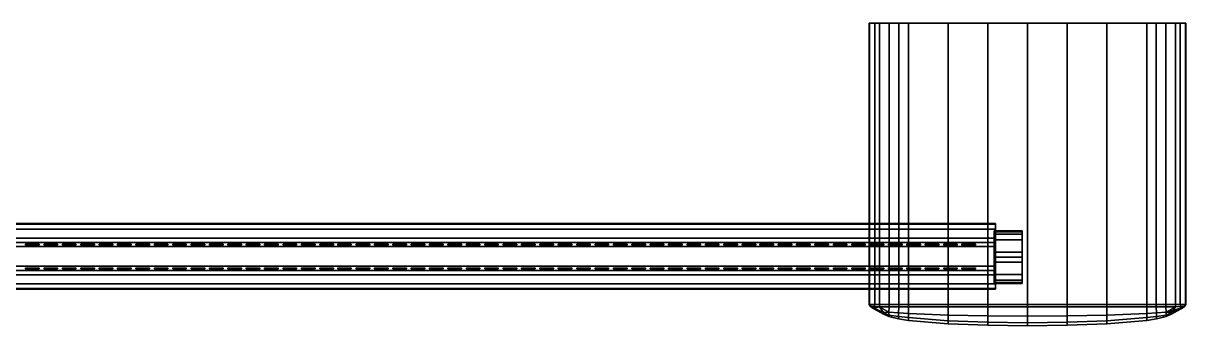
# Model space of a CAD drawing. Extents: x -134 to 134, y -35 to 0.
# Drawn here: x 0.4 to 134.3, y -34.9 to 0 of the extents above; entities that cross this region are included whole.
import ezdxf

# ---------------------------------------------------------------- set-up
doc = ezdxf.new("R2010")
doc.units = 0
for name, color, linetype in [('COSTURA', 240, 'CONTINUOUS'), ('COURO', 100, 'CONTINUOUS'), ('METAL', 160, 'CONTINUOUS')]:
    doc.layers.add(name, color=color, linetype=linetype)

msp = doc.modelspace()

# ---------------------------------------------------------------- linework, layer by layer
at = {"layer": 'COSTURA'}
for points in [[(2.22, -25.54, 10.81), (2.22, -25.44, 10.24), (0.65, -25.44, 10.24), (0.65, -25.54, 10.81)], [(4.34, -25.54, 10.81), (4.34, -25.44, 10.24), (2.77, -25.44, 10.24), (2.77, -25.54, 10.81)], [(6.45, -25.54, 10.81), (6.45, -25.44, 10.24), (4.89, -25.44, 10.24), (4.89, -25.54, 10.81)], [(8.57, -25.54, 10.81), (8.57, -25.44, 10.24), (7.01, -25.44, 10.24), (7.01, -25.54, 10.81)], [(10.69, -25.54, 10.81), (10.69, -25.44, 10.24), (9.13, -25.44, 10.24), (9.13, -25.54, 10.81)], [(12.81, -25.54, 10.81), (12.81, -25.44, 10.24), (11.24, -25.44, 10.24), (11.24, -25.54, 10.81)], [(14.93, -25.54, 10.81), (14.93, -25.44, 10.24), (13.36, -25.44, 10.24), (13.36, -25.54, 10.81)], [(17.04, -25.54, 10.81), (17.04, -25.44, 10.24), (15.48, -25.44, 10.24), (15.48, -25.54, 10.81)], [(19.16, -25.54, 10.81), (19.16, -25.44, 10.24), (17.6, -25.44, 10.24), (17.6, -25.54, 10.81)], [(21.28, -25.54, 10.81), (21.28, -25.44, 10.24), (19.72, -25.44, 10.24), (19.72, -25.54, 10.81)], [(23.4, -25.54, 10.81), (23.4, -25.44, 10.24), (21.83, -25.44, 10.24), (21.83, -25.54, 10.81)], [(25.52, -25.54, 10.81), (25.52, -25.44, 10.24), (23.95, -25.44, 10.24), (23.95, -25.54, 10.81)], [(27.63, -25.54, 10.81), (27.63, -25.44, 10.24), (26.07, -25.44, 10.24), (26.07, -25.54, 10.81)], [(29.75, -25.54, 10.81), (29.75, -25.44, 10.24), (28.19, -25.44, 10.24), (28.19, -25.54, 10.81)], [(31.87, -25.54, 10.81), (31.87, -25.44, 10.24), (30.31, -25.44, 10.24), (30.31, -25.54, 10.81)], [(33.99, -25.54, 10.81), (33.99, -25.44, 10.24), (32.42, -25.44, 10.24), (32.42, -25.54, 10.81)], [(36.11, -25.54, 10.81), (36.11, -25.44, 10.24), (34.54, -25.44, 10.24), (34.54, -25.54, 10.81)], [(38.17, -25.54, 10.81), (38.17, -25.44, 10.24), (36.61, -25.44, 10.24), (36.61, -25.54, 10.81)], [(40.29, -25.54, 10.81), (40.29, -25.44, 10.24), (38.72, -25.44, 10.24), (38.72, -25.54, 10.81)], [(42.4, -25.54, 10.81), (42.4, -25.44, 10.24), (40.84, -25.44, 10.24), (40.84, -25.54, 10.81)], [(44.52, -25.54, 10.81), (44.52, -25.44, 10.24), (42.96, -25.44, 10.24), (42.96, -25.54, 10.81)], [(46.64, -25.54, 10.81), (46.64, -25.44, 10.24), (45.08, -25.44, 10.24), (45.08, -25.54, 10.81)], [(48.76, -25.54, 10.81), (48.76, -25.44, 10.24), (47.2, -25.44, 10.24), (47.2, -25.54, 10.81)], [(50.88, -25.54, 10.81), (50.88, -25.44, 10.24), (49.31, -25.44, 10.24), (49.31, -25.54, 10.81)], [(52.99, -25.54, 10.81), (52.99, -25.44, 10.24), (51.43, -25.44, 10.24), (51.43, -25.54, 10.81)], [(55.11, -25.54, 10.81), (55.11, -25.44, 10.24), (53.55, -25.44, 10.24), (53.55, -25.54, 10.81)], [(57.23, -25.54, 10.81), (57.23, -25.44, 10.24), (55.67, -25.44, 10.24), (55.67, -25.54, 10.81)], [(59.35, -25.54, 10.81), (59.35, -25.44, 10.24), (57.79, -25.44, 10.24), (57.79, -25.54, 10.81)], [(61.47, -25.54, 10.81), (61.47, -25.44, 10.24), (59.9, -25.44, 10.24), (59.9, -25.54, 10.81)], [(63.59, -25.54, 10.81), (63.59, -25.44, 10.24), (62.02, -25.44, 10.24), (62.02, -25.54, 10.81)], [(65.7, -25.54, 10.81), (65.7, -25.44, 10.24), (64.14, -25.44, 10.24), (64.14, -25.54, 10.81)], [(67.82, -25.54, 10.81), (67.82, -25.44, 10.24), (66.26, -25.44, 10.24), (66.26, -25.54, 10.81)], [(69.94, -25.54, 10.81), (69.94, -25.44, 10.24), (68.38, -25.44, 10.24), (68.38, -25.54, 10.81)], [(72.06, -25.54, 10.81), (72.06, -25.44, 10.24), (70.49, -25.44, 10.24), (70.49, -25.54, 10.81)], [(74.18, -25.54, 10.81), (74.18, -25.44, 10.24), (72.61, -25.44, 10.24), (72.61, -25.54, 10.81)], [(76.29, -25.54, 10.81), (76.29, -25.44, 10.24), (74.73, -25.44, 10.24), (74.73, -25.54, 10.81)], [(78.41, -25.54, 10.81), (78.41, -25.44, 10.24), (76.85, -25.44, 10.24), (76.85, -25.54, 10.81)], [(80.53, -25.54, 10.81), (80.53, -25.44, 10.24), (78.97, -25.44, 10.24), (78.97, -25.54, 10.81)], [(82.65, -25.54, 10.81), (82.65, -25.44, 10.24), (81.08, -25.44, 10.24), (81.08, -25.54, 10.81)], [(84.77, -25.54, 10.81), (84.77, -25.44, 10.24), (83.2, -25.44, 10.24), (83.2, -25.54, 10.81)], [(86.8, -25.54, 10.81), (86.8, -25.44, 10.24), (85.24, -25.44, 10.24), (85.24, -25.54, 10.81)], [(88.92, -25.54, 10.81), (88.92, -25.44, 10.24), (87.35, -25.44, 10.24), (87.35, -25.54, 10.81)], [(91.04, -25.54, 10.81), (91.04, -25.44, 10.24), (89.47, -25.44, 10.24), (89.47, -25.54, 10.81)], [(93.15, -25.54, 10.81), (93.15, -25.44, 10.24), (91.59, -25.44, 10.24), (91.59, -25.54, 10.81)], [(95.27, -25.54, 10.81), (95.27, -25.44, 10.24), (93.71, -25.44, 10.24), (93.71, -25.54, 10.81)], [(97.39, -25.54, 10.81), (97.39, -25.44, 10.24), (95.83, -25.44, 10.24), (95.83, -25.54, 10.81)], [(99.51, -25.54, 10.81), (99.51, -25.44, 10.24), (97.94, -25.44, 10.24), (97.94, -25.54, 10.81)], [(101.63, -25.54, 10.81), (101.63, -25.44, 10.24), (100.06, -25.44, 10.24), (100.06, -25.54, 10.81)], [(103.74, -25.54, 10.81), (103.74, -25.44, 10.24), (102.18, -25.44, 10.24), (102.18, -25.54, 10.81)], [(105.86, -25.54, 10.81), (105.86, -25.44, 10.24), (104.3, -25.44, 10.24), (104.3, -25.54, 10.81)], [(107.98, -25.54, 10.81), (107.98, -25.44, 10.24), (106.42, -25.44, 10.24), (106.42, -25.54, 10.81)], [(110.1, -25.54, 10.81), (110.1, -25.44, 10.24), (108.53, -25.44, 10.24), (108.53, -25.54, 10.81)], [(2.22, -25.49, -10.84), (2.22, -25.59, -11.41), (0.65, -25.59, -11.41), (0.65, -25.49, -10.84)], [(4.34, -25.49, -10.84), (4.34, -25.59, -11.41), (2.77, -25.59, -11.41), (2.77, -25.49, -10.84)], [(6.45, -25.49, -10.84), (6.45, -25.59, -11.41), (4.89, -25.59, -11.41), (4.89, -25.49, -10.84)], [(8.57, -25.49, -10.84), (8.57, -25.59, -11.41), (7.01, -25.59, -11.41), (7.01, -25.49, -10.84)], [(10.69, -25.49, -10.84), (10.69, -25.59, -11.41), (9.13, -25.59, -11.41), (9.13, -25.49, -10.84)], [(12.81, -25.49, -10.84), (12.81, -25.59, -11.41), (11.24, -25.59, -11.41), (11.24, -25.49, -10.84)], [(14.93, -25.49, -10.84), (14.93, -25.59, -11.41), (13.36, -25.59, -11.41), (13.36, -25.49, -10.84)], [(17.04, -25.49, -10.84), (17.04, -25.59, -11.41), (15.48, -25.59, -11.41), (15.48, -25.49, -10.84)], [(19.16, -25.49, -10.84), (19.16, -25.59, -11.41), (17.6, -25.59, -11.41), (17.6, -25.49, -10.84)], [(21.28, -25.49, -10.84), (21.28, -25.59, -11.41), (19.72, -25.59, -11.41), (19.72, -25.49, -10.84)], [(23.4, -25.49, -10.84), (23.4, -25.59, -11.41), (21.83, -25.59, -11.41), (21.83, -25.49, -10.84)], [(25.52, -25.49, -10.84), (25.52, -25.59, -11.41), (23.95, -25.59, -11.41), (23.95, -25.49, -10.84)], [(27.63, -25.49, -10.84), (27.63, -25.59, -11.41), (26.07, -25.59, -11.41), (26.07, -25.49, -10.84)], [(29.75, -25.49, -10.84), (29.75, -25.59, -11.41), (28.19, -25.59, -11.41), (28.19, -25.49, -10.84)], [(31.87, -25.49, -10.84), (31.87, -25.59, -11.41), (30.31, -25.59, -11.41), (30.31, -25.49, -10.84)], [(33.99, -25.49, -10.84), (33.99, -25.59, -11.41), (32.42, -25.59, -11.41), (32.42, -25.49, -10.84)], [(36.11, -25.49, -10.84), (36.11, -25.59, -11.41), (34.54, -25.59, -11.41), (34.54, -25.49, -10.84)], [(38.17, -25.49, -10.84), (38.17, -25.59, -11.41), (36.61, -25.59, -11.41), (36.61, -25.49, -10.84)], [(40.29, -25.49, -10.84), (40.29, -25.59, -11.41), (38.72, -25.59, -11.41), (38.72, -25.49, -10.84)], [(42.4, -25.49, -10.84), (42.4, -25.59, -11.41), (40.84, -25.59, -11.41), (40.84, -25.49, -10.84)], [(44.52, -25.49, -10.84), (44.52, -25.59, -11.41), (42.96, -25.59, -11.41), (42.96, -25.49, -10.84)], [(46.64, -25.49, -10.84), (46.64, -25.59, -11.41), (45.08, -25.59, -11.41), (45.08, -25.49, -10.84)], [(48.76, -25.49, -10.84), (48.76, -25.59, -11.41), (47.2, -25.59, -11.41), (47.2, -25.49, -10.84)], [(50.88, -25.49, -10.84), (50.88, -25.59, -11.41), (49.31, -25.59, -11.41), (49.31, -25.49, -10.84)], [(52.99, -25.49, -10.84), (52.99, -25.59, -11.41), (51.43, -25.59, -11.41), (51.43, -25.49, -10.84)], [(55.11, -25.49, -10.84), (55.11, -25.59, -11.41), (53.55, -25.59, -11.41), (53.55, -25.49, -10.84)], [(57.23, -25.49, -10.84), (57.23, -25.59, -11.41), (55.67, -25.59, -11.41), (55.67, -25.49, -10.84)], [(59.35, -25.49, -10.84), (59.35, -25.59, -11.41), (57.79, -25.59, -11.41), (57.79, -25.49, -10.84)], [(61.47, -25.49, -10.84), (61.47, -25.59, -11.41), (59.9, -25.59, -11.41), (59.9, -25.49, -10.84)], [(63.59, -25.49, -10.84), (63.59, -25.59, -11.41), (62.02, -25.59, -11.41), (62.02, -25.49, -10.84)], [(65.7, -25.49, -10.84), (65.7, -25.59, -11.41), (64.14, -25.59, -11.41), (64.14, -25.49, -10.84)], [(67.82, -25.49, -10.84), (67.82, -25.59, -11.41), (66.26, -25.59, -11.41), (66.26, -25.49, -10.84)], [(69.94, -25.49, -10.84), (69.94, -25.59, -11.41), (68.38, -25.59, -11.41), (68.38, -25.49, -10.84)], [(72.06, -25.49, -10.84), (72.06, -25.59, -11.41), (70.49, -25.59, -11.41), (70.49, -25.49, -10.84)], [(74.18, -25.49, -10.84), (74.18, -25.59, -11.41), (72.61, -25.59, -11.41), (72.61, -25.49, -10.84)], [(76.29, -25.49, -10.84), (76.29, -25.59, -11.41), (74.73, -25.59, -11.41), (74.73, -25.49, -10.84)], [(78.41, -25.49, -10.84), (78.41, -25.59, -11.41), (76.85, -25.59, -11.41), (76.85, -25.49, -10.84)], [(80.53, -25.49, -10.84), (80.53, -25.59, -11.41), (78.97, -25.59, -11.41), (78.97, -25.49, -10.84)], [(82.65, -25.49, -10.84), (82.65, -25.59, -11.41), (81.08, -25.59, -11.41), (81.08, -25.49, -10.84)], [(84.77, -25.49, -10.84), (84.77, -25.59, -11.41), (83.2, -25.59, -11.41), (83.2, -25.49, -10.84)], [(86.8, -25.49, -10.84), (86.8, -25.59, -11.41), (85.24, -25.59, -11.41), (85.24, -25.49, -10.84)], [(88.92, -25.49, -10.84), (88.92, -25.59, -11.41), (87.35, -25.59, -11.41), (87.35, -25.49, -10.84)], [(91.04, -25.49, -10.84), (91.04, -25.59, -11.41), (89.47, -25.59, -11.41), (89.47, -25.49, -10.84)], [(93.15, -25.49, -10.84), (93.15, -25.59, -11.41), (91.59, -25.59, -11.41), (91.59, -25.49, -10.84)], [(95.27, -25.49, -10.84), (95.27, -25.59, -11.41), (93.71, -25.59, -11.41), (93.71, -25.49, -10.84)], [(97.39, -25.49, -10.84), (97.39, -25.59, -11.41), (95.83, -25.59, -11.41), (95.83, -25.49, -10.84)], [(99.51, -25.49, -10.84), (99.51, -25.59, -11.41), (97.94, -25.59, -11.41), (97.94, -25.49, -10.84)], [(101.63, -25.49, -10.84), (101.63, -25.59, -11.41), (100.06, -25.59, -11.41), (100.06, -25.49, -10.84)], [(103.74, -25.49, -10.84), (103.74, -25.59, -11.41), (102.18, -25.59, -11.41), (102.18, -25.49, -10.84)], [(105.86, -25.49, -10.84), (105.86, -25.59, -11.41), (104.3, -25.59, -11.41), (104.3, -25.49, -10.84)], [(107.98, -25.49, -10.84), (107.98, -25.59, -11.41), (106.42, -25.59, -11.41), (106.42, -25.49, -10.84)], [(110.1, -25.49, -10.84), (110.1, -25.59, -11.41), (108.53, -25.59, -11.41), (108.53, -25.49, -10.84)], [(2.22, -28.22, -11.41), (2.22, -28.32, -10.84), (0.65, -28.32, -10.84), (0.65, -28.22, -11.41)], [(2.22, -28.37, 10.1), (2.22, -28.27, 10.67), (0.65, -28.27, 10.67), (0.65, -28.37, 10.1)], [(4.34, -28.22, -11.41), (4.34, -28.32, -10.84), (2.77, -28.32, -10.84), (2.77, -28.22, -11.41)], [(4.34, -28.37, 10.1), (4.34, -28.27, 10.67), (2.77, -28.27, 10.67), (2.77, -28.37, 10.1)], [(6.45, -28.22, -11.41), (6.45, -28.32, -10.84), (4.89, -28.32, -10.84), (4.89, -28.22, -11.41)], [(6.45, -28.37, 10.1), (6.45, -28.27, 10.67), (4.89, -28.27, 10.67), (4.89, -28.37, 10.1)], [(8.57, -28.22, -11.41), (8.57, -28.32, -10.84), (7.01, -28.32, -10.84), (7.01, -28.22, -11.41)], [(8.57, -28.37, 10.1), (8.57, -28.27, 10.67), (7.01, -28.27, 10.67), (7.01, -28.37, 10.1)], [(10.69, -28.22, -11.41), (10.69, -28.32, -10.84), (9.13, -28.32, -10.84), (9.13, -28.22, -11.41)], [(10.69, -28.37, 10.1), (10.69, -28.27, 10.67), (9.13, -28.27, 10.67), (9.13, -28.37, 10.1)], [(12.81, -28.22, -11.41), (12.81, -28.32, -10.84), (11.24, -28.32, -10.84), (11.24, -28.22, -11.41)], [(12.81, -28.37, 10.1), (12.81, -28.27, 10.67), (11.24, -28.27, 10.67), (11.24, -28.37, 10.1)], [(14.93, -28.22, -11.41), (14.93, -28.32, -10.84), (13.36, -28.32, -10.84), (13.36, -28.22, -11.41)], [(14.93, -28.37, 10.1), (14.93, -28.27, 10.67), (13.36, -28.27, 10.67), (13.36, -28.37, 10.1)], [(17.04, -28.22, -11.41), (17.04, -28.32, -10.84), (15.48, -28.32, -10.84), (15.48, -28.22, -11.41)], [(17.04, -28.37, 10.1), (17.04, -28.27, 10.67), (15.48, -28.27, 10.67), (15.48, -28.37, 10.1)], [(19.16, -28.22, -11.41), (19.16, -28.32, -10.84), (17.6, -28.32, -10.84), (17.6, -28.22, -11.41)], [(19.16, -28.37, 10.1), (19.16, -28.27, 10.67), (17.6, -28.27, 10.67), (17.6, -28.37, 10.1)], [(21.28, -28.22, -11.41), (21.28, -28.32, -10.84), (19.72, -28.32, -10.84), (19.72, -28.22, -11.41)], [(21.28, -28.37, 10.1), (21.28, -28.27, 10.67), (19.72, -28.27, 10.67), (19.72, -28.37, 10.1)], [(23.4, -28.22, -11.41), (23.4, -28.32, -10.84), (21.83, -28.32, -10.84), (21.83, -28.22, -11.41)], [(23.4, -28.37, 10.1), (23.4, -28.27, 10.67), (21.83, -28.27, 10.67), (21.83, -28.37, 10.1)], [(25.52, -28.22, -11.41), (25.52, -28.32, -10.84), (23.95, -28.32, -10.84), (23.95, -28.22, -11.41)], [(25.52, -28.37, 10.1), (25.52, -28.27, 10.67), (23.95, -28.27, 10.67), (23.95, -28.37, 10.1)], [(27.63, -28.22, -11.41), (27.63, -28.32, -10.84), (26.07, -28.32, -10.84), (26.07, -28.22, -11.41)], [(27.63, -28.37, 10.1), (27.63, -28.27, 10.67), (26.07, -28.27, 10.67), (26.07, -28.37, 10.1)], [(29.75, -28.22, -11.41), (29.75, -28.32, -10.84), (28.19, -28.32, -10.84), (28.19, -28.22, -11.41)], [(29.75, -28.37, 10.1), (29.75, -28.27, 10.67), (28.19, -28.27, 10.67), (28.19, -28.37, 10.1)], [(31.87, -28.22, -11.41), (31.87, -28.32, -10.84), (30.31, -28.32, -10.84), (30.31, -28.22, -11.41)], [(31.87, -28.37, 10.1), (31.87, -28.27, 10.67), (30.31, -28.27, 10.67), (30.31, -28.37, 10.1)], [(33.99, -28.22, -11.41), (33.99, -28.32, -10.84), (32.42, -28.32, -10.84), (32.42, -28.22, -11.41)], [(33.99, -28.37, 10.1), (33.99, -28.27, 10.67), (32.42, -28.27, 10.67), (32.42, -28.37, 10.1)], [(36.11, -28.22, -11.41), (36.11, -28.32, -10.84), (34.54, -28.32, -10.84), (34.54, -28.22, -11.41)], [(36.11, -28.37, 10.1), (36.11, -28.27, 10.67), (34.54, -28.27, 10.67), (34.54, -28.37, 10.1)], [(38.17, -28.22, -11.41), (38.17, -28.32, -10.84), (36.61, -28.32, -10.84), (36.61, -28.22, -11.41)], [(38.17, -28.37, 10.1), (38.17, -28.27, 10.67), (36.61, -28.27, 10.67), (36.61, -28.37, 10.1)], [(40.29, -28.22, -11.41), (40.29, -28.32, -10.84), (38.72, -28.32, -10.84), (38.72, -28.22, -11.41)], [(40.29, -28.37, 10.1), (40.29, -28.27, 10.67), (38.72, -28.27, 10.67), (38.72, -28.37, 10.1)], [(42.4, -28.22, -11.41), (42.4, -28.32, -10.84), (40.84, -28.32, -10.84), (40.84, -28.22, -11.41)], [(42.4, -28.37, 10.1), (42.4, -28.27, 10.67), (40.84, -28.27, 10.67), (40.84, -28.37, 10.1)], [(44.52, -28.22, -11.41), (44.52, -28.32, -10.84), (42.96, -28.32, -10.84), (42.96, -28.22, -11.41)], [(44.52, -28.37, 10.1), (44.52, -28.27, 10.67), (42.96, -28.27, 10.67), (42.96, -28.37, 10.1)], [(46.64, -28.22, -11.41), (46.64, -28.32, -10.84), (45.08, -28.32, -10.84), (45.08, -28.22, -11.41)], [(46.64, -28.37, 10.1), (46.64, -28.27, 10.67), (45.08, -28.27, 10.67), (45.08, -28.37, 10.1)], [(48.76, -28.22, -11.41), (48.76, -28.32, -10.84), (47.2, -28.32, -10.84), (47.2, -28.22, -11.41)], [(48.76, -28.37, 10.1), (48.76, -28.27, 10.67), (47.2, -28.27, 10.67), (47.2, -28.37, 10.1)], [(50.88, -28.22, -11.41), (50.88, -28.32, -10.84), (49.31, -28.32, -10.84), (49.31, -28.22, -11.41)], [(50.88, -28.37, 10.1), (50.88, -28.27, 10.67), (49.31, -28.27, 10.67), (49.31, -28.37, 10.1)], [(52.99, -28.22, -11.41), (52.99, -28.32, -10.84), (51.43, -28.32, -10.84), (51.43, -28.22, -11.41)], [(52.99, -28.37, 10.1), (52.99, -28.27, 10.67), (51.43, -28.27, 10.67), (51.43, -28.37, 10.1)], [(55.11, -28.22, -11.41), (55.11, -28.32, -10.84), (53.55, -28.32, -10.84), (53.55, -28.22, -11.41)], [(55.11, -28.37, 10.1), (55.11, -28.27, 10.67), (53.55, -28.27, 10.67), (53.55, -28.37, 10.1)], [(57.23, -28.22, -11.41), (57.23, -28.32, -10.84), (55.67, -28.32, -10.84), (55.67, -28.22, -11.41)], [(57.23, -28.37, 10.1), (57.23, -28.27, 10.67), (55.67, -28.27, 10.67), (55.67, -28.37, 10.1)], [(59.35, -28.22, -11.41), (59.35, -28.32, -10.84), (57.79, -28.32, -10.84), (57.79, -28.22, -11.41)], [(59.35, -28.37, 10.1), (59.35, -28.27, 10.67), (57.79, -28.27, 10.67), (57.79, -28.37, 10.1)], [(61.47, -28.22, -11.41), (61.47, -28.32, -10.84), (59.9, -28.32, -10.84), (59.9, -28.22, -11.41)], [(61.47, -28.37, 10.1), (61.47, -28.27, 10.67), (59.9, -28.27, 10.67), (59.9, -28.37, 10.1)], [(63.59, -28.22, -11.41), (63.59, -28.32, -10.84), (62.02, -28.32, -10.84), (62.02, -28.22, -11.41)], [(63.59, -28.37, 10.1), (63.59, -28.27, 10.67), (62.02, -28.27, 10.67), (62.02, -28.37, 10.1)], [(65.7, -28.22, -11.41), (65.7, -28.32, -10.84), (64.14, -28.32, -10.84), (64.14, -28.22, -11.41)], [(65.7, -28.37, 10.1), (65.7, -28.27, 10.67), (64.14, -28.27, 10.67), (64.14, -28.37, 10.1)], [(67.82, -28.22, -11.41), (67.82, -28.32, -10.84), (66.26, -28.32, -10.84), (66.26, -28.22, -11.41)], [(67.82, -28.37, 10.1), (67.82, -28.27, 10.67), (66.26, -28.27, 10.67), (66.26, -28.37, 10.1)], [(69.94, -28.22, -11.41), (69.94, -28.32, -10.84), (68.38, -28.32, -10.84), (68.38, -28.22, -11.41)], [(69.94, -28.37, 10.1), (69.94, -28.27, 10.67), (68.38, -28.27, 10.67), (68.38, -28.37, 10.1)], [(72.06, -28.22, -11.41), (72.06, -28.32, -10.84), (70.49, -28.32, -10.84), (70.49, -28.22, -11.41)], [(72.06, -28.37, 10.1), (72.06, -28.27, 10.67), (70.49, -28.27, 10.67), (70.49, -28.37, 10.1)], [(74.18, -28.22, -11.41), (74.18, -28.32, -10.84), (72.61, -28.32, -10.84), (72.61, -28.22, -11.41)], [(74.18, -28.37, 10.1), (74.18, -28.27, 10.67), (72.61, -28.27, 10.67), (72.61, -28.37, 10.1)], [(76.29, -28.22, -11.41), (76.29, -28.32, -10.84), (74.73, -28.32, -10.84), (74.73, -28.22, -11.41)], [(76.29, -28.37, 10.1), (76.29, -28.27, 10.67), (74.73, -28.27, 10.67), (74.73, -28.37, 10.1)], [(78.41, -28.22, -11.41), (78.41, -28.32, -10.84), (76.85, -28.32, -10.84), (76.85, -28.22, -11.41)], [(78.41, -28.37, 10.1), (78.41, -28.27, 10.67), (76.85, -28.27, 10.67), (76.85, -28.37, 10.1)], [(80.53, -28.22, -11.41), (80.53, -28.32, -10.84), (78.97, -28.32, -10.84), (78.97, -28.22, -11.41)], [(80.53, -28.37, 10.1), (80.53, -28.27, 10.67), (78.97, -28.27, 10.67), (78.97, -28.37, 10.1)], [(82.65, -28.22, -11.41), (82.65, -28.32, -10.84), (81.08, -28.32, -10.84), (81.08, -28.22, -11.41)], [(82.65, -28.37, 10.1), (82.65, -28.27, 10.67), (81.08, -28.27, 10.67), (81.08, -28.37, 10.1)], [(84.77, -28.22, -11.41), (84.77, -28.32, -10.84), (83.2, -28.32, -10.84), (83.2, -28.22, -11.41)], [(84.77, -28.37, 10.1), (84.77, -28.27, 10.67), (83.2, -28.27, 10.67), (83.2, -28.37, 10.1)], [(86.8, -28.22, -11.41), (86.8, -28.32, -10.84), (85.24, -28.32, -10.84), (85.24, -28.22, -11.41)], [(86.8, -28.37, 10.1), (86.8, -28.27, 10.67), (85.24, -28.27, 10.67), (85.24, -28.37, 10.1)], [(88.92, -28.22, -11.41), (88.92, -28.32, -10.84), (87.35, -28.32, -10.84), (87.35, -28.22, -11.41)], [(88.92, -28.37, 10.1), (88.92, -28.27, 10.67), (87.35, -28.27, 10.67), (87.35, -28.37, 10.1)], [(91.04, -28.22, -11.41), (91.04, -28.32, -10.84), (89.47, -28.32, -10.84), (89.47, -28.22, -11.41)], [(91.04, -28.37, 10.1), (91.04, -28.27, 10.67), (89.47, -28.27, 10.67), (89.47, -28.37, 10.1)], [(93.15, -28.22, -11.41), (93.15, -28.32, -10.84), (91.59, -28.32, -10.84), (91.59, -28.22, -11.41)], [(93.15, -28.37, 10.1), (93.15, -28.27, 10.67), (91.59, -28.27, 10.67), (91.59, -28.37, 10.1)], [(95.27, -28.22, -11.41), (95.27, -28.32, -10.84), (93.71, -28.32, -10.84), (93.71, -28.22, -11.41)], [(95.27, -28.37, 10.1), (95.27, -28.27, 10.67), (93.71, -28.27, 10.67), (93.71, -28.37, 10.1)], [(97.39, -28.22, -11.41), (97.39, -28.32, -10.84), (95.83, -28.32, -10.84), (95.83, -28.22, -11.41)], [(97.39, -28.37, 10.1), (97.39, -28.27, 10.67), (95.83, -28.27, 10.67), (95.83, -28.37, 10.1)], [(99.51, -28.22, -11.41), (99.51, -28.32, -10.84), (97.94, -28.32, -10.84), (97.94, -28.22, -11.41)], [(99.51, -28.37, 10.1), (99.51, -28.27, 10.67), (97.94, -28.27, 10.67), (97.94, -28.37, 10.1)], [(101.63, -28.22, -11.41), (101.63, -28.32, -10.84), (100.06, -28.32, -10.84), (100.06, -28.22, -11.41)], [(101.63, -28.37, 10.1), (101.63, -28.27, 10.67), (100.06, -28.27, 10.67), (100.06, -28.37, 10.1)], [(103.74, -28.22, -11.41), (103.74, -28.32, -10.84), (102.18, -28.32, -10.84), (102.18, -28.22, -11.41)], [(103.74, -28.37, 10.1), (103.74, -28.27, 10.67), (102.18, -28.27, 10.67), (102.18, -28.37, 10.1)], [(105.86, -28.22, -11.41), (105.86, -28.32, -10.84), (104.3, -28.32, -10.84), (104.3, -28.22, -11.41)], [(105.86, -28.37, 10.1), (105.86, -28.27, 10.67), (104.3, -28.27, 10.67), (104.3, -28.37, 10.1)], [(107.98, -28.22, -11.41), (107.98, -28.32, -10.84), (106.42, -28.32, -10.84), (106.42, -28.22, -11.41)], [(107.98, -28.37, 10.1), (107.98, -28.27, 10.67), (106.42, -28.27, 10.67), (106.42, -28.37, 10.1)], [(110.1, -28.22, -11.41), (110.1, -28.32, -10.84), (108.53, -28.32, -10.84), (108.53, -28.22, -11.41)], [(110.1, -28.37, 10.1), (110.1, -28.27, 10.67), (108.53, -28.27, 10.67), (108.53, -28.37, 10.1)]]:
    msp.add_3dface(points, dxfattribs=at)

# ---------------------------------------------------------------- meshes
at = {"layer": 'COURO'}
mesh = msp.add_polyface(dxfattribs=at)
corners = [(112.4, -28.04, 12.11), (112.4, -28.04, 12.11), (112.4, -28.04, 12.11), (112.4, -25.77, 12.11), (112.4, -25.77, 12.11), (112.4, -25.77, 12.11), (112.4, -28.51, 8.99), (112.4, -28.51, 8.99), (112.4, -25.3, 8.99), (112.4, -25.3, 8.99), (112.4, -29.01, 6.73), (112.4, -29.01, 6.73), (112.4, -24.79, 6.73), (112.4, -24.79, 6.73), (112.4, -27.96, 6.72), (112.4, -25.84, 6.72), (112.4, -30.06, 3.74), (112.4, -30.06, 3.74), (112.4, -23.75, 3.74), (112.4, -23.75, 3.74), (112.4, -30.6, 1.28), (112.4, -30.6, 1.28), (112.4, -23.2, 1.28), (112.4, -23.2, 1.28), (112.4, -30.67, 0.54), (112.4, -30.67, 0.54), (112.4, -23.14, 0.54), (112.4, -23.14, 0.54), (112.4, -27.89, 0.49), (112.4, -25.91, 0.49), (112.4, -30.69, -0.19), (112.4, -30.69, -0.19), (112.4, -27.89, -0.19), (112.4, -25.91, -0.19), (112.4, -23.11, -0.19), (112.4, -23.11, -0.19), (112.4, -27.89, -0.88), (112.4, -25.91, -0.88), (112.4, -30.67, -0.93), (112.4, -30.67, -0.93), (112.4, -23.14, -0.93), (112.4, -23.14, -0.93), (112.4, -30.6, -1.67), (112.4, -30.6, -1.67), (112.4, -23.2, -1.67), (112.4, -23.2, -1.67), (112.4, -30.06, -4.13), (112.4, -30.06, -4.13), (112.4, -23.75, -4.13), (112.4, -23.75, -4.13), (112.4, -27.96, -7.11), (112.4, -25.84, -7.11), (112.4, -29.01, -7.12), (112.4, -29.01, -7.12), (112.4, -24.79, -7.12), (112.4, -24.79, -7.12), (112.4, -28.51, -9.37), (112.4, -28.51, -9.37), (112.4, -25.3, -9.37), (112.4, -25.3, -9.37), (112.4, -28.04, -12.5), (112.4, -28.04, -12.5), (112.4, -28.04, -12.5), (112.4, -25.77, -12.5), (112.4, -25.77, -12.5), (112.4, -25.77, -12.5), (-61.77, -28.04, 12.11), (-61.77, -28.04, 12.11), (-61.77, -25.77, 12.11), (-61.77, -25.77, 12.11), (-61.77, -28.51, 8.99), (-61.77, -25.3, 8.99), (-61.77, -29.01, 6.73), (-61.77, -24.79, 6.73), (-61.77, -30.06, 3.74), (-61.77, -23.75, 3.74), (-61.77, -30.6, 1.28), (-61.77, -23.2, 1.28), (-61.77, -30.67, 0.54), (-61.77, -23.14, 0.54), (-61.77, -30.69, -0.19), (-61.77, -23.11, -0.19), (-61.77, -30.67, -0.93), (-61.77, -23.14, -0.93), (-61.77, -30.6, -1.67), (-61.77, -23.2, -1.67), (-61.77, -30.06, -4.13), (-61.77, -23.75, -4.13), (-61.77, -29.01, -7.12), (-61.77, -24.79, -7.12), (-61.77, -28.51, -9.37), (-61.77, -25.3, -9.37), (-61.77, -28.04, -12.5), (-61.77, -28.04, -12.5), (-61.77, -25.77, -12.5), (-61.77, -25.77, -12.5), (-112.09, -28.04, 12.11), (-112.09, -28.04, 12.11), (-112.09, -28.04, 12.11), (-112.09, -25.77, 12.11), (-112.09, -25.77, 12.11), (-112.09, -25.77, 12.11), (-112.09, -28.51, 8.99), (-112.09, -28.51, 8.99), (-112.09, -25.3, 8.99), (-112.09, -25.3, 8.99), (-112.09, -29.01, 6.73), (-112.09, -29.01, 6.73), (-112.09, -24.79, 6.73), (-112.09, -24.79, 6.73), (-112.09, -27.96, 6.72), (-112.09, -25.84, 6.72), (-112.09, -30.06, 3.74), (-112.09, -30.06, 3.74), (-112.09, -23.75, 3.74), (-112.09, -23.75, 3.74), (-112.09, -30.6, 1.28), (-112.09, -30.6, 1.28), (-112.09, -23.2, 1.28), (-112.09, -23.2, 1.28), (-112.09, -30.67, 0.54), (-112.09, -30.67, 0.54), (-112.09, -23.14, 0.54), (-112.09, -23.14, 0.54), (-112.09, -27.89, 0.49), (-112.09, -25.91, 0.49), (-112.09, -30.69, -0.19), (-112.09, -30.69, -0.19), (-112.09, -27.89, -0.19), (-112.09, -25.91, -0.19), (-112.09, -23.11, -0.19), (-112.09, -23.11, -0.19), (-112.09, -27.89, -0.88), (-112.09, -25.91, -0.88), (-112.09, -30.67, -0.93), (-112.09, -30.67, -0.93), (-112.09, -23.14, -0.93), (-112.09, -23.14, -0.93), (-112.09, -30.6, -1.67), (-112.09, -30.6, -1.67), (-112.09, -23.2, -1.67), (-112.09, -23.2, -1.67), (-112.09, -30.06, -4.13), (-112.09, -30.06, -4.13), (-112.09, -23.75, -4.13), (-112.09, -23.75, -4.13), (-112.09, -27.96, -7.11), (-112.09, -25.84, -7.11), (-112.09, -29.01, -7.12), (-112.09, -29.01, -7.12), (-112.09, -24.79, -7.12), (-112.09, -24.79, -7.12), (-112.09, -28.51, -9.37), (-112.09, -28.51, -9.37), (-112.09, -25.3, -9.37), (-112.09, -25.3, -9.37), (-112.09, -28.04, -12.5), (-112.09, -28.04, -12.5), (-112.09, -28.04, -12.5), (-112.09, -25.77, -12.5), (-112.09, -25.77, -12.5), (-112.09, -25.77, -12.5)]
mesh.append_faces([[corners[k] for k in face] for face in [(62, 93, 95, 65), (56, 60, 50, 52), (51, 63, 58, 54), (49, 87, 85, 45), (55, 89, 87, 49), (64, 94, 91, 59), (51, 50, 60, 63), (41, 83, 81, 35), (45, 85, 83, 41), (33, 37, 40, 34), (32, 36, 37, 33), (30, 38, 36, 32), (36, 38, 42, 46), (36, 46, 52, 50), (48, 44, 40, 37), (48, 37, 51, 54), (59, 91, 89, 55), (37, 36, 50, 51), (68, 66, 1, 4), (6, 10, 14, 0), (15, 12, 8, 3), (77, 75, 19, 23), (75, 73, 13, 19), (71, 69, 5, 9), (15, 3, 0, 14), (81, 79, 27, 35), (79, 77, 23, 27), (33, 34, 26, 29), (32, 33, 29, 28), (30, 32, 28, 24), (20, 24, 28, 16), (10, 16, 28, 14), (26, 22, 18, 29), (15, 29, 18, 12), (73, 71, 9, 13), (29, 15, 14, 28), (47, 43, 84, 86), (53, 47, 86, 88), (61, 57, 90, 92), (39, 31, 80, 82), (43, 39, 82, 84), (57, 53, 88, 90), (21, 17, 74, 76), (17, 11, 72, 74), (7, 2, 67, 70), (31, 25, 78, 80), (25, 21, 76, 78), (11, 7, 70, 72), (157, 160, 95, 93), (153, 149, 146, 158), (147, 151, 155, 161), (144, 140, 85, 87), (150, 144, 87, 89), (159, 154, 91, 94), (147, 161, 158, 146), (136, 130, 81, 83), (140, 136, 83, 85), (129, 131, 137, 133), (128, 129, 133, 132), (127, 128, 132, 135), (139, 135, 132, 143), (149, 143, 132, 146), (137, 141, 145, 133), (147, 133, 145, 151), (154, 150, 89, 91), (133, 147, 146, 132), (68, 99, 96, 66), (103, 98, 110, 107), (111, 101, 105, 109), (77, 118, 114, 75), (75, 114, 108, 73), (71, 104, 100, 69), (111, 110, 98, 101), (81, 130, 122, 79), (79, 122, 118, 77), (129, 125, 123, 131), (128, 124, 125, 129), (127, 121, 124, 128), (124, 121, 117, 113), (124, 113, 107, 110), (115, 119, 123, 125), (115, 125, 111, 109), (73, 108, 104, 71), (125, 124, 110, 111), (142, 86, 84, 138), (148, 88, 86, 142), (156, 92, 90, 152), (134, 82, 80, 126), (138, 84, 82, 134), (152, 90, 88, 148), (116, 76, 74, 112), (112, 74, 72, 106), (102, 70, 67, 97), (126, 80, 78, 120), (120, 78, 76, 116), (106, 72, 70, 102)]])
at = {"layer": 'METAL'}
mesh = msp.add_polyface(dxfattribs=at)
corners = [(100.13, 0, -2.41), (100.13, -32.44, -2.41), (99.03, -32.44, -1.96), (99.03, 0, -1.96), (100.13, 0, 1.91), (100.13, -32.44, 1.91), (101.24, -32.44, 2.3), (101.24, 0, 2.3), (106.92, -32.44, -4.35), (102.35, -32.44, -3.19), (102.35, 0, -3.19), (106.92, 0, -4.35), (111.5, -32.44, -5.04), (111.5, 0, -5.04), (116.08, -32.44, -5.28), (116.08, 0, -5.28), (111.5, -32.44, 4.54), (116.08, -32.44, 4.77), (116.08, 0, 4.77), (111.5, 0, 4.54), (106.92, -32.44, 3.84), (106.92, 0, 3.84), (102.35, -32.44, 2.69), (102.35, 0, 2.69), (97.85, -32.44, -0.13), (97.87, -32.44, 0.13), (97.87, 0, 0.13), (97.85, 0, -0.13), (97.85, -32.44, -0.38), (97.85, 0, -0.38), (97.87, -32.44, -0.63), (97.87, 0, -0.63), (101.24, -32.44, -2.81), (101.24, 0, -2.81), (98.47, -32.44, -1.63), (98.47, 0, -1.63), (98.47, 0, 1.12), (98.47, -32.44, 1.12), (99.03, -32.44, 1.45), (99.03, 0, 1.45), (112.23, -27.58, 10.86), (112.23, -27.58, 0.41), (112.23, -29.99, 0.47), (112.23, -29.91, 1.13), (112.23, -29.66, 3.33), (112.23, -28.99, 6.4), (115.45, -27.58, -11.25), (115.45, -28.99, -6.79), (112.23, -28.99, -6.79), (112.23, -27.58, -11.25), (112.23, -27.58, 10.86), (112.23, -28.99, 6.4), (115.45, -28.99, 6.4), (115.45, -27.58, 10.86), (112.23, -30.02, -0.19), (112.23, -27.58, -0.19), (112.23, -29.99, -0.85), (112.23, -27.58, -0.8), (112.23, -27.58, -11.25), (112.23, -28.99, -6.79), (112.23, -29.91, -1.51), (115.45, -27.58, -11.25), (112.23, -27.58, -11.25), (112.23, -26.99, -11.25), (115.45, -26.99, -11.25), (112.23, -26.99, 10.86), (112.23, -26.99, 0.41), (112.23, -26.99, -0.19), (112.23, -26.99, -0.8), (112.23, -26.99, -11.25), (112.23, -25, 6.4), (112.23, -24.32, 3.33), (112.23, -24.07, 1.13), (112.23, -26.41, 10.86), (112.23, -23.99, 0.47), (112.23, -26.41, 0.41), (112.23, -23.96, -0.19), (112.23, -26.41, -0.19), (112.23, -23.99, -0.85), (112.23, -26.41, -0.8), (112.23, -24.07, -1.51), (112.23, -25, -6.79), (112.23, -24.32, -3.71), (112.23, -26.41, -11.25), (112.23, -26.41, 10.86), (112.23, -26.99, 10.86), (115.45, -26.99, 10.86), (115.45, -26.41, 10.86)]
mesh.append_faces([[corners[k] for k in face] for face in [(0, 1, 2, 3), (4, 5, 6, 7), (8, 9, 10, 11), (12, 8, 11, 13), (14, 12, 13, 15), (16, 17, 18, 19), (20, 16, 19, 21), (22, 20, 21, 23), (24, 25, 26, 27), (28, 24, 27, 29), (30, 28, 29, 31), (10, 9, 32, 33), (33, 32, 1, 0), (34, 35, 3, 2), (36, 37, 38, 39), (39, 38, 5, 4), (22, 23, 7, 6), (40, 41, 42, 43), (43, 44, 45, 40), (46, 47, 48, 49), (50, 51, 52, 53), (54, 42, 41, 55), (56, 54, 55, 57), (57, 58, 59, 60), (61, 62, 63, 64), (41, 40, 65, 66), (55, 41, 66, 67), (57, 55, 67, 68), (58, 57, 68, 69), (70, 71, 72, 73), (73, 72, 74, 75), (76, 77, 75, 74), (78, 79, 77, 76), (79, 78, 80, 81), (80, 82, 81, 81), (79, 81, 83, 83), (84, 85, 86, 87), (75, 66, 65, 73), (77, 67, 66, 75), (79, 68, 67, 77), (83, 69, 68, 79)]])
mesh = msp.add_polyface(dxfattribs=at)
corners = [(100.11, 0, -1.55), (100.13, 0, -2.41), (99.03, 0, -1.96), (98.99, 0, -1.28), (106.92, 0, -2.71), (106.92, 0, -4.35), (102.35, 0, -3.19), (102.35, 0, -2.02), (111.5, 0, -3.13), (111.5, 0, -5.04), (116.08, 0, -3.27), (116.08, 0, -5.28), (100.1, 0, -0.68), (98.97, 0, -0.59), (100.1, 0, 0.18), (98.97, 0, 0.09), (98.99, 0, 0.77), (100.11, 0, 1.04), (99.03, 0, 1.45), (100.13, 0, 1.91), (106.92, 0, -1.07), (102.35, 0, -0.84), (106.92, 0, 0.57), (102.35, 0, 0.34), (106.92, 0, 2.21), (102.35, 0, 1.51), (106.92, 0, 3.84), (102.35, 0, 2.69), (111.5, 0, -1.21), (111.5, 0, 0.71), (111.5, 0, 2.62), (111.5, 0, 4.54), (116.08, 0, -1.26), (116.08, 0, 0.75), (116.08, 0, 2.76), (116.08, 0, 4.77), (101.24, 0, -2.81), (101.23, 0, -1.79), (98.47, 0, -1.63), (98.43, 0, -1.08), (101.22, 0, -0.76), (98.41, 0, -0.53), (101.22, 0, 0.26), (98.41, 0, 0.02), (101.23, 0, 1.28), (98.43, 0, 0.57), (101.24, 0, 2.3), (98.47, 0, 1.12), (97.87, -32.44, -0.63), (97.87, 0, -0.63), (98.47, 0, -1.63), (98.47, -32.44, -1.63), (97.87, 0, 0.13), (97.87, -32.44, 0.13), (98.47, -32.44, 1.12), (98.47, 0, 1.12), (97.87, 0, -0.63), (97.85, 0, -0.38), (97.85, 0, -0.13), (97.87, 0, 0.13)]
mesh.append_faces([[corners[k] for k in face] for face in [(0, 1, 2, 3), (4, 5, 6, 7), (8, 9, 5, 4), (10, 11, 9, 8), (12, 0, 3, 13), (14, 12, 13, 15), (16, 17, 14, 15), (18, 19, 17, 16), (20, 4, 7, 21), (22, 20, 21, 23), (24, 22, 23, 25), (26, 24, 25, 27), (28, 8, 4, 20), (29, 28, 20, 22), (30, 29, 22, 24), (31, 30, 24, 26), (32, 10, 8, 28), (33, 32, 28, 29), (34, 33, 29, 30), (35, 34, 30, 31), (7, 6, 36, 37), (37, 36, 1, 0), (38, 39, 3, 2), (21, 7, 37, 40), (40, 37, 0, 12), (39, 41, 13, 3), (23, 21, 40, 42), (42, 40, 12, 14), (41, 43, 15, 13), (44, 25, 23, 42), (17, 44, 42, 14), (15, 43, 45, 16), (46, 27, 25, 44), (19, 46, 44, 17), (16, 45, 47, 18), (48, 49, 50, 51), (52, 53, 54, 55), (38, 56, 39, 39), (56, 57, 41, 39), (57, 58, 43, 41), (43, 58, 59, 45), (45, 59, 47, 47)]])
mesh = msp.add_polyface(dxfattribs=at)
corners = [(132.02, 0, -2.41), (133.13, 0, -1.96), (133.13, -32.44, -1.96), (132.02, -32.44, -2.41), (132.02, 0, 1.91), (130.92, 0, 2.3), (130.92, -32.44, 2.3), (132.02, -32.44, 1.91), (125.23, -32.44, -4.35), (125.23, 0, -4.35), (129.81, 0, -3.19), (129.81, -32.44, -3.19), (120.66, -32.44, -5.04), (120.66, 0, -5.04), (116.08, -32.44, -5.28), (116.08, 0, -5.28), (120.66, -32.44, 4.54), (120.66, 0, 4.54), (116.08, 0, 4.77), (116.08, -32.44, 4.77), (125.23, -32.44, 3.84), (125.23, 0, 3.84), (129.81, -32.44, 2.69), (129.81, 0, 2.69), (134.31, -32.44, -0.13), (134.31, 0, -0.13), (134.29, 0, 0.13), (134.29, -32.44, 0.13), (134.31, -32.44, -0.38), (134.31, 0, -0.38), (134.29, -32.44, -0.63), (134.29, 0, -0.63), (130.92, 0, -2.81), (130.92, -32.44, -2.81), (133.68, -32.44, -1.63), (133.68, 0, -1.63), (133.68, 0, 1.12), (133.13, 0, 1.45), (133.13, -32.44, 1.45), (133.68, -32.44, 1.12), (115.45, -27.58, 0.41), (115.45, -27.58, -0.19), (115.45, -26.99, -0.19), (115.45, -26.99, 0.41), (115.45, -27.58, 10.86), (115.45, -26.99, 10.86), (115.45, -25, -6.79), (115.45, -24.32, -3.71), (115.45, -24.07, -1.51), (115.45, -26.41, -11.25), (115.45, -23.99, -0.85), (115.45, -26.41, -0.8), (115.45, -24.32, -3.71), (112.23, -24.32, -3.71), (112.23, -24.07, -1.51), (115.45, -24.07, -1.51), (115.45, -25, -6.79), (112.23, -25, -6.79), (115.45, -26.41, -11.25), (112.23, -26.41, -11.25), (112.23, -24.32, 3.33), (115.45, -24.32, 3.33), (115.45, -24.07, 1.13), (112.23, -24.07, 1.13), (112.23, -25, 6.4), (115.45, -25, 6.4), (112.23, -26.41, 10.86), (115.45, -26.41, 10.86), (115.45, -23.99, 0.47), (112.23, -23.99, 0.47), (115.45, -23.96, -0.19), (112.23, -23.96, -0.19), (115.45, -23.99, -0.85), (112.23, -23.99, -0.85), (115.45, -23.96, -0.19), (115.45, -26.41, -0.19), (115.45, -23.99, 0.47), (115.45, -26.41, 0.41), (115.45, -24.07, 1.13), (115.45, -25, 6.4), (115.45, -24.32, 3.33), (115.45, -26.41, 10.86), (115.45, -26.41, -11.25), (115.45, -26.99, -11.25), (112.23, -26.99, -11.25), (112.23, -26.41, -11.25), (115.45, -26.99, -0.8), (115.45, -26.99, -11.25)]
mesh.append_faces([[corners[k] for k in face] for face in [(0, 1, 2, 3), (4, 5, 6, 7), (8, 9, 10, 11), (12, 13, 9, 8), (14, 15, 13, 12), (16, 17, 18, 19), (20, 21, 17, 16), (22, 23, 21, 20), (24, 25, 26, 27), (28, 29, 25, 24), (30, 31, 29, 28), (10, 32, 33, 11), (32, 0, 3, 33), (34, 2, 1, 35), (36, 37, 38, 39), (37, 4, 7, 38), (22, 6, 5, 23), (40, 41, 42, 43), (44, 40, 43, 45), (46, 47, 48, 49), (49, 48, 50, 51), (52, 53, 54, 55), (56, 57, 53, 52), (58, 59, 57, 56), (60, 61, 62, 63), (64, 65, 61, 60), (66, 67, 65, 64), (68, 69, 63, 62), (70, 71, 69, 68), (72, 73, 71, 70), (55, 54, 73, 72), (74, 75, 51, 50), (76, 77, 75, 74), (77, 76, 78, 79), (78, 80, 79, 79), (77, 79, 81, 81), (82, 83, 84, 85), (51, 86, 87, 49), (75, 42, 86, 51), (77, 43, 42, 75), (81, 45, 43, 77)]])
mesh = msp.add_polyface(dxfattribs=at)
corners = [(132.05, 0, -1.55), (133.17, 0, -1.28), (133.13, 0, -1.96), (132.02, 0, -2.41), (125.23, 0, -2.71), (129.81, 0, -2.02), (129.81, 0, -3.19), (125.23, 0, -4.35), (120.66, 0, -3.13), (120.66, 0, -5.04), (116.08, 0, -3.27), (116.08, 0, -5.28), (132.06, 0, -0.68), (133.18, 0, -0.59), (132.06, 0, 0.18), (133.18, 0, 0.09), (133.17, 0, 0.77), (132.05, 0, 1.04), (133.13, 0, 1.45), (132.02, 0, 1.91), (125.23, 0, -1.07), (129.81, 0, -0.84), (125.23, 0, 0.57), (129.81, 0, 0.34), (125.23, 0, 2.21), (129.81, 0, 1.51), (125.23, 0, 3.84), (129.81, 0, 2.69), (120.66, 0, -1.21), (120.66, 0, 0.71), (120.66, 0, 2.62), (120.66, 0, 4.54), (116.08, 0, -1.26), (116.08, 0, 0.75), (116.08, 0, 2.76), (116.08, 0, 4.77), (130.93, 0, -1.79), (130.92, 0, -2.81), (133.68, 0, -1.63), (133.73, 0, -1.08), (130.93, 0, -0.76), (133.75, 0, -0.53), (130.93, 0, 0.26), (133.75, 0, 0.02), (130.93, 0, 1.28), (133.73, 0, 0.57), (130.92, 0, 2.3), (133.68, 0, 1.12), (134.29, -32.44, -0.63), (133.68, -32.44, -1.63), (133.68, 0, -1.63), (134.29, 0, -0.63), (134.29, 0, 0.13), (133.68, 0, 1.12), (133.68, -32.44, 1.12), (134.29, -32.44, 0.13), (134.29, 0, -0.63), (134.31, 0, -0.38), (134.31, 0, -0.13), (134.29, 0, 0.13)]
mesh.append_faces([[corners[k] for k in face] for face in [(0, 1, 2, 3), (4, 5, 6, 7), (8, 4, 7, 9), (10, 8, 9, 11), (12, 13, 1, 0), (14, 15, 13, 12), (16, 15, 14, 17), (18, 16, 17, 19), (20, 21, 5, 4), (22, 23, 21, 20), (24, 25, 23, 22), (26, 27, 25, 24), (28, 20, 4, 8), (29, 22, 20, 28), (30, 24, 22, 29), (31, 26, 24, 30), (32, 28, 8, 10), (33, 29, 28, 32), (34, 30, 29, 33), (35, 31, 30, 34), (5, 36, 37, 6), (36, 0, 3, 37), (38, 2, 1, 39), (21, 40, 36, 5), (40, 12, 0, 36), (39, 1, 13, 41), (23, 42, 40, 21), (42, 14, 12, 40), (41, 13, 15, 43), (44, 42, 23, 25), (17, 14, 42, 44), (15, 16, 45, 43), (46, 44, 25, 27), (19, 17, 44, 46), (16, 18, 47, 45), (48, 49, 50, 51), (52, 53, 54, 55), (38, 39, 56, 56), (56, 39, 41, 57), (57, 41, 43, 58), (43, 45, 59, 58), (45, 47, 59, 59)]])
mesh = msp.add_polyface(dxfattribs=at)
corners = [(102.35, -34.3, -0.84), (102.35, -33.95, -2.02), (106.92, -34.33, -2.71), (106.92, -34.69, -1.07), (102.35, -34.3, 0.34), (106.92, -34.69, 0.57), (102.35, -33.95, 1.51), (106.92, -34.33, 2.21), (106.92, -34.33, 2.21), (106.92, -33.68, 3.01), (102.35, -33.48, 2.02), (102.35, -33.95, 1.51), (111.5, -34.5, -3.13), (111.5, -34.85, -1.21), (111.5, -34.85, 0.71), (111.5, -34.5, 2.62), (111.5, -34.5, 2.62), (111.5, -33.76, 3.59), (116.08, -34.55, -3.27), (116.08, -34.9, -1.26), (116.08, -34.9, 0.75), (116.08, -34.55, 2.76), (116.08, -34.55, 2.76), (116.08, -33.79, 3.78), (101.24, -32.71, -2.7), (101.24, -32.44, -2.81), (102.35, -32.44, -3.19), (102.35, -32.72, -3.09), (106.92, -32.44, -4.35), (106.92, -32.72, -4.26), (111.5, -32.44, -5.04), (111.5, -32.72, -4.95), (116.08, -32.44, -5.28), (116.08, -32.72, -5.18), (116.08, -32.72, 4.68), (116.08, -32.44, 4.77), (111.5, -32.44, 4.54), (111.5, -32.72, 4.45), (106.92, -32.44, 3.84), (106.92, -32.72, 3.75), (102.35, -32.44, 2.69), (102.35, -32.72, 2.59), (101.24, -32.44, 2.3), (101.24, -32.71, 2.19), (102.35, -33.48, -2.52), (101.23, -33.42, -2.18), (106.92, -33.68, -3.51), (111.5, -33.76, -4.1), (116.08, -33.79, -4.29), (101.23, -33.42, 1.67), (106.92, -34.33, -2.71), (102.35, -33.95, -2.02), (111.5, -34.5, -3.13), (116.08, -34.55, -3.27), (115.45, -29.66, -3.71), (115.45, -29.91, -1.51), (112.23, -29.91, -1.51), (112.23, -29.66, -3.71), (115.45, -28.99, -6.79), (112.23, -28.99, -6.79), (112.23, -29.66, 3.33), (112.23, -29.91, 1.13), (115.45, -29.91, 1.13), (115.45, -29.66, 3.33), (112.23, -28.99, 6.4), (115.45, -28.99, 6.4), (115.45, -29.99, 0.47), (112.23, -29.99, 0.47), (115.45, -30.02, -0.19), (112.23, -30.02, -0.19), (115.45, -29.99, -0.85), (112.23, -29.99, -0.85), (112.23, -28.99, -6.79), (112.23, -29.66, -3.71), (112.23, -29.91, -1.51), (112.23, -27.58, -0.8), (112.23, -29.99, -0.85)]
mesh.append_faces([[corners[k] for k in face] for face in [(0, 1, 2, 3), (4, 0, 3, 5), (6, 4, 5, 7), (8, 9, 10, 11), (3, 2, 12, 13), (5, 3, 13, 14), (7, 5, 14, 15), (16, 17, 9, 8), (13, 12, 18, 19), (14, 13, 19, 20), (15, 14, 20, 21), (22, 23, 17, 16), (24, 25, 26, 27), (27, 26, 28, 29), (29, 28, 30, 31), (31, 30, 32, 33), (34, 35, 36, 37), (37, 36, 38, 39), (39, 38, 40, 41), (41, 40, 42, 43), (24, 27, 44, 45), (27, 29, 46, 44), (29, 31, 47, 46), (33, 48, 47, 31), (37, 17, 23, 34), (39, 9, 17, 37), (39, 41, 10, 9), (43, 49, 10, 41), (44, 46, 50, 51), (46, 47, 52, 50), (47, 48, 53, 52), (54, 55, 56, 57), (58, 54, 57, 59), (60, 61, 62, 63), (64, 60, 63, 65), (66, 62, 61, 67), (68, 66, 67, 69), (70, 68, 69, 71), (55, 70, 71, 56), (72, 73, 74, 74), (75, 74, 76, 76)]])
mesh = msp.add_polyface(dxfattribs=at)
corners = [(129.81, -34.3, -0.84), (125.23, -34.69, -1.07), (125.23, -34.33, -2.71), (129.81, -33.95, -2.02), (129.81, -34.3, 0.34), (125.23, -34.69, 0.57), (129.81, -33.95, 1.51), (125.23, -34.33, 2.21), (125.23, -34.33, 2.21), (129.81, -33.95, 1.51), (129.81, -33.48, 2.02), (125.23, -33.68, 3.01), (120.66, -34.85, -1.21), (120.66, -34.5, -3.13), (120.66, -34.85, 0.71), (120.66, -34.5, 2.62), (120.66, -34.5, 2.62), (120.66, -33.76, 3.59), (116.08, -34.9, -1.26), (116.08, -34.55, -3.27), (116.08, -34.9, 0.75), (116.08, -34.55, 2.76), (116.08, -34.55, 2.76), (116.08, -33.79, 3.78), (130.92, -32.71, -2.7), (129.81, -32.72, -3.09), (129.81, -32.44, -3.19), (130.92, -32.44, -2.81), (125.23, -32.72, -4.26), (125.23, -32.44, -4.35), (120.66, -32.72, -4.95), (120.66, -32.44, -5.04), (116.08, -32.72, -5.18), (116.08, -32.44, -5.28), (116.08, -32.72, 4.68), (120.66, -32.72, 4.45), (120.66, -32.44, 4.54), (116.08, -32.44, 4.77), (125.23, -32.72, 3.75), (125.23, -32.44, 3.84), (129.81, -32.72, 2.59), (129.81, -32.44, 2.69), (130.92, -32.71, 2.19), (130.92, -32.44, 2.3), (130.93, -33.42, -2.18), (129.81, -33.48, -2.52), (125.23, -33.68, -3.51), (120.66, -33.76, -4.1), (116.08, -33.79, -4.29), (130.93, -33.42, 1.67), (129.81, -33.95, -2.02), (125.23, -34.33, -2.71), (120.66, -34.5, -3.13), (116.08, -34.55, -3.27), (115.45, -27.58, -11.25), (115.45, -27.58, -0.8), (115.45, -29.99, -0.85), (115.45, -29.91, -1.51), (115.45, -29.66, -3.71), (115.45, -28.99, -6.79), (115.45, -30.02, -0.19), (115.45, -27.58, -0.19), (115.45, -29.99, 0.47), (115.45, -27.58, 0.41), (115.45, -27.58, 10.86), (115.45, -28.99, 6.4), (115.45, -29.91, 1.13), (115.45, -29.66, 3.33), (112.23, -27.58, 10.86), (115.45, -27.58, 10.86), (115.45, -26.99, 10.86), (112.23, -26.99, 10.86), (115.45, -26.99, -11.25), (115.45, -26.99, -0.8), (115.45, -26.99, -0.19)]
mesh.append_faces([[corners[k] for k in face] for face in [(0, 1, 2, 3), (4, 5, 1, 0), (6, 7, 5, 4), (8, 9, 10, 11), (1, 12, 13, 2), (5, 14, 12, 1), (7, 15, 14, 5), (16, 8, 11, 17), (12, 18, 19, 13), (14, 20, 18, 12), (15, 21, 20, 14), (22, 16, 17, 23), (24, 25, 26, 27), (25, 28, 29, 26), (28, 30, 31, 29), (30, 32, 33, 31), (34, 35, 36, 37), (35, 38, 39, 36), (38, 40, 41, 39), (40, 42, 43, 41), (24, 44, 45, 25), (25, 45, 46, 28), (28, 46, 47, 30), (32, 30, 47, 48), (35, 34, 23, 17), (38, 35, 17, 11), (38, 11, 10, 40), (42, 40, 10, 49), (45, 50, 51, 46), (46, 51, 52, 47), (47, 52, 53, 48), (54, 55, 56, 57), (57, 58, 59, 54), (60, 56, 55, 61), (62, 60, 61, 63), (63, 64, 65, 66), (65, 67, 66, 66), (63, 66, 62, 62), (68, 69, 70, 71), (55, 54, 72, 73), (61, 55, 73, 74)]])
mesh = msp.add_polyface(dxfattribs=at)
corners = [(101.23, -33.83, -1.79), (100.11, -33.67, -1.55), (100.12, -33.34, -1.81), (101.23, -33.42, -2.18), (100.1, -33.84, -0.68), (100.11, -33.67, -1.55), (101.23, -33.83, -1.79), (101.22, -34.1, -0.76), (100.1, -33.84, 0.18), (101.22, -34.1, 0.26), (101.23, -33.83, 1.28), (100.11, -33.67, 1.04), (99.5, -33.38, -1.46), (99.48, -33.56, -0.66), (99.5, -33.38, -1.46), (102.35, -33.95, -2.02), (102.35, -34.3, -0.84), (99.48, -33.56, 0.15), (102.35, -34.3, 0.34), (98.39, -32.94, 0.02), (99.5, -33.38, 0.93), (98.41, -32.89, 0.57), (102.35, -33.95, 1.51), (101.23, -33.42, 1.67), (101.23, -33.83, 1.28), (102.35, -33.95, 1.51), (102.35, -33.48, 2.02), (98.46, -32.68, 0.98), (98.47, -32.44, 1.12), (97.87, -32.44, 0.13), (98.01, -32.68, 0.23), (98.01, -32.68, -0.74), (98.41, -32.89, -1.07), (98.39, -32.94, -0.53), (97.99, -32.69, -0.42), (97.99, -32.69, -0.09), (100.13, -32.71, -2.29), (100.13, -32.44, -2.41), (101.24, -32.44, -2.81), (101.24, -32.71, -2.7), (99.02, -32.7, -1.81), (99.03, -32.44, -1.96), (98.46, -32.68, -1.49), (98.47, -32.44, -1.63), (100.13, -32.71, 1.78), (100.13, -32.44, 1.91), (99.03, -32.44, 1.45), (99.02, -32.7, 1.3), (101.24, -32.71, 2.19), (101.24, -32.44, 2.3), (98.47, -32.44, 1.12), (98.46, -32.68, 0.98), (97.87, -32.44, -0.63), (98.47, -32.44, -1.63), (97.87, -32.44, -0.63), (98.01, -32.68, -0.74), (97.99, -32.69, -0.42), (97.85, -32.44, -0.38), (97.99, -32.69, -0.09), (97.85, -32.44, -0.13), (98.01, -32.68, 0.23), (97.87, -32.44, 0.13), (100.12, -33.34, 1.3), (100.11, -33.67, 1.04), (102.35, -33.48, -2.52), (102.35, -33.95, -2.02), (99.5, -33.38, 0.93), (98.41, -32.89, 0.57), (98.46, -32.68, 0.98)]
mesh.append_faces([[corners[k] for k in face] for face in [(0, 1, 2, 3), (4, 5, 6, 7), (8, 4, 7, 9), (10, 11, 8, 9), (1, 12, 2, 2), (4, 13, 14, 5), (15, 16, 7, 6), (4, 8, 17, 13), (16, 18, 9, 7), (19, 17, 20, 21), (8, 11, 20, 17), (9, 18, 22, 10), (23, 24, 25, 26), (27, 28, 29, 30), (31, 32, 33, 34), (34, 33, 19, 35), (35, 19, 21, 30), (36, 37, 38, 39), (40, 41, 37, 36), (42, 43, 41, 40), (44, 45, 46, 47), (48, 49, 45, 44), (47, 46, 50, 51), (31, 52, 53, 42), (30, 21, 27, 27), (54, 55, 56, 57), (57, 56, 58, 59), (59, 58, 60, 61), (36, 39, 3, 2), (44, 62, 23, 48), (42, 32, 31, 31), (24, 23, 62, 63), (3, 64, 65, 0), (14, 13, 33, 32), (33, 13, 17, 19), (62, 66, 63, 63), (12, 40, 36, 2), (40, 12, 32, 42), (67, 66, 62, 47), (67, 47, 68, 68), (47, 62, 44, 44)]])
mesh = msp.add_polyface(dxfattribs=at)
corners = [(130.93, -33.83, -1.79), (130.93, -33.42, -2.18), (132.04, -33.34, -1.81), (132.05, -33.67, -1.55), (132.06, -33.84, -0.68), (130.93, -34.1, -0.76), (130.93, -33.83, -1.79), (132.05, -33.67, -1.55), (132.06, -33.84, 0.18), (130.93, -34.1, 0.26), (130.93, -33.83, 1.28), (132.05, -33.67, 1.04), (132.66, -33.38, -1.46), (132.66, -33.38, -1.46), (132.68, -33.56, -0.66), (129.81, -33.95, -2.02), (129.81, -34.3, -0.84), (132.68, -33.56, 0.15), (129.81, -34.3, 0.34), (133.77, -32.94, 0.02), (133.75, -32.89, 0.57), (132.66, -33.38, 0.93), (129.81, -33.95, 1.51), (130.93, -33.42, 1.67), (129.81, -33.48, 2.02), (129.81, -33.95, 1.51), (130.93, -33.83, 1.28), (133.69, -32.68, 0.98), (134.15, -32.68, 0.23), (134.29, -32.44, 0.13), (133.68, -32.44, 1.12), (134.15, -32.68, -0.74), (134.17, -32.69, -0.42), (133.77, -32.94, -0.53), (133.75, -32.89, -1.07), (134.17, -32.69, -0.09), (132.03, -32.71, -2.29), (130.92, -32.71, -2.7), (130.92, -32.44, -2.81), (132.02, -32.44, -2.41), (133.14, -32.7, -1.81), (133.13, -32.44, -1.96), (133.69, -32.68, -1.49), (133.68, -32.44, -1.63), (132.03, -32.71, 1.78), (133.14, -32.7, 1.3), (133.13, -32.44, 1.45), (132.02, -32.44, 1.91), (130.92, -32.71, 2.19), (130.92, -32.44, 2.3), (133.68, -32.44, 1.12), (133.68, -32.44, -1.63), (134.29, -32.44, -0.63), (134.29, -32.44, -0.63), (134.31, -32.44, -0.38), (134.17, -32.69, -0.42), (134.15, -32.68, -0.74), (134.31, -32.44, -0.13), (134.17, -32.69, -0.09), (134.29, -32.44, 0.13), (134.15, -32.68, 0.23), (132.04, -33.34, 1.3), (132.05, -33.67, 1.04), (129.81, -33.95, -2.02), (129.81, -33.48, -2.52), (132.66, -33.38, 0.93)]
mesh.append_faces([[corners[k] for k in face] for face in [(0, 1, 2, 3), (4, 5, 6, 7), (8, 9, 5, 4), (10, 9, 8, 11), (3, 2, 12, 12), (4, 7, 13, 14), (15, 6, 5, 16), (4, 14, 17, 8), (16, 5, 9, 18), (19, 20, 21, 17), (8, 17, 21, 11), (9, 10, 22, 18), (23, 24, 25, 26), (27, 28, 29, 30), (31, 32, 33, 34), (32, 35, 19, 33), (35, 28, 20, 19), (36, 37, 38, 39), (40, 36, 39, 41), (42, 40, 41, 43), (44, 45, 46, 47), (48, 44, 47, 49), (45, 27, 50, 46), (31, 42, 51, 52), (28, 27, 20, 20), (53, 54, 55, 56), (54, 57, 58, 55), (57, 59, 60, 58), (36, 2, 1, 37), (44, 48, 23, 61), (42, 31, 34, 34), (26, 62, 61, 23), (1, 0, 63, 64), (13, 34, 33, 14), (33, 19, 17, 14), (61, 62, 65, 65), (12, 2, 36, 40), (40, 42, 34, 12), (20, 27, 45, 61), (20, 61, 65, 65), (45, 44, 61, 61)]])

doc.saveas('drawing.dxf')
